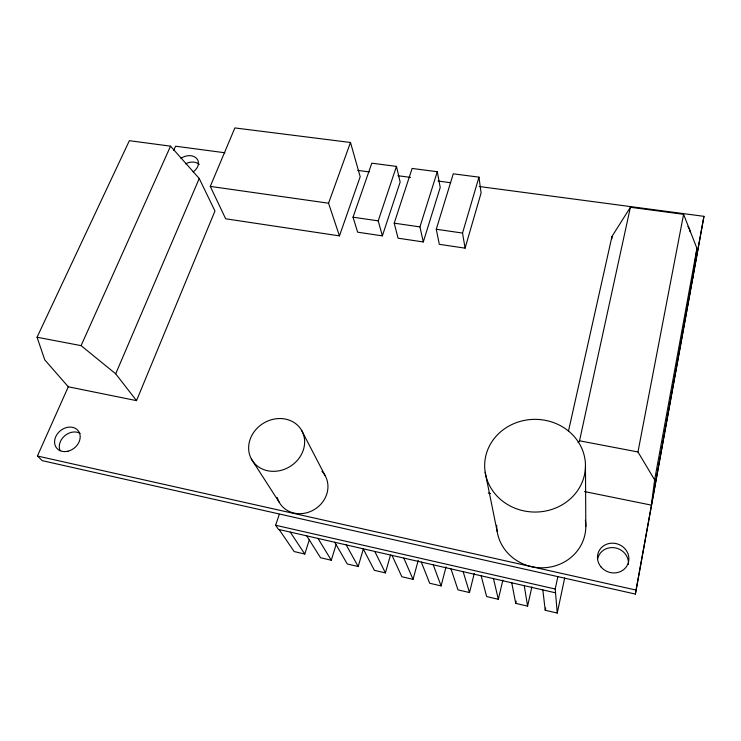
<?xml version="1.0" encoding="UTF-8"?>
<svg xmlns="http://www.w3.org/2000/svg" width="741" height="741" viewBox="0 0 741 741"><rect width="100%" height="100%" fill="white"/><g stroke="black" fill="none" stroke-linecap="round" stroke-linejoin="round"><path stroke-width="1.11" d="M611.899 238.769L611.973 236.472L630.396 207.267L683.591 214.334L696.948 248.402L692.011 281.849M68.533 386.237L37.411 456.021L42.283 460.67L635.37 594.069L703.95 216.335L479.297 186.519M696.948 248.402L654.646 479.881L651.33 505.121L584.51 491.561M703.95 216.335L635.37 594.069M654.646 479.881L637.964 451.964L683.591 214.334M542.838 589.919L545.209 610.251L557.251 613.066L564.679 577.971M557.251 613.066L555.213 589.021L557.88 576.581M578.036 442.534L579.527 440.802L630.396 207.267M545.209 610.251L545.7 608M511.762 582.806L515.708 603.359L527.583 606.129L531.881 586.928M568.458 431.197L611.973 236.472M515.708 603.359L516.227 601.108M481.159 575.794L486.633 596.561L498.332 599.293L502.852 580.194M451 568.893L457.975 589.855L469.507 592.55L474.24 573.497M421.296 562.086L429.706 583.25L441.08 585.909L446.036 566.893M392.026 555.389L401.844 576.739L413.061 579.36L418.23 560.372M363.183 548.785L374.362 570.311L385.422 572.895L390.479 555.12M465.079 248.152L481.104 192.947L478.955 177.155L453.27 173.811L436.273 229.265L439.32 244.326L465.079 248.152L462.541 233.063L478.955 177.155M334.756 542.273L347.26 563.975L358.172 566.522L363.423 548.785M306.746 535.863L320.529 557.723L331.292 560.242L336.043 544.792M423.287 241.946L440.219 187.464L437.283 171.727L412.116 168.439L394.212 223.171L398.056 238.194L423.287 241.946L419.934 226.894L437.283 171.727M279.125 529.537L294.168 551.563L304.773 554.036L309.349 539.717M382.365 235.86L400.149 182.082L396.463 166.401L371.806 163.187L353.031 217.206L357.644 232.192L382.365 235.86L378.216 220.855L396.463 166.401M555.537 592.828L278.44 529.38L275.615 525.258L279.292 514.291M339.443 235.879L360.191 176.719L350.493 142.476L234.878 127.934L210.277 186.399L225.662 218.79L339.443 235.879L328.55 203.21L350.493 142.476M136.52 400.64L214.964 211.009L199.227 178.498L170.541 146.162L129.369 140.688L37.05 337.229L44.766 359.867L68.283 386.793L136.52 400.64L115.689 373.816L81.093 345.639L37.05 337.229M115.689 373.816L199.227 178.498M173.681 150.442L175.571 146.209L224.856 152.757M81.093 345.639L170.541 146.162M357.81 170.402L369.268 171.921M397.926 175.719L410.533 177.395M438.042 181.045L450.648 182.721M210.277 186.399L328.55 203.21M353.031 217.206L378.216 220.855M394.212 223.171L419.934 226.894M436.273 229.265L462.541 233.063M579.527 440.802L637.964 451.964M488.31 493.071L490.57 493.543M37.411 456.021L635.861 590.031M275.615 525.258L555.213 589.021M290.24 532.084L304.773 554.036M251.384 459.031L279.061 502.028M318.019 538.438L331.292 560.242M346.195 544.894L358.172 566.522M301.568 430.289A28.918 25.398 -31.4 0 1 275.217 471.285A28.918 25.398 -31.4 0 1 253.116 433.253A28.918 25.398 -31.4 0 1 301.568 430.289L325.003 475.398M374.789 551.443L385.422 572.895M403.799 558.084L413.061 579.36M433.244 564.827L441.08 585.909M463.134 571.672L469.507 592.55M493.469 578.61L498.332 599.293M485.17 472.249L497.137 531.353M524.267 585.668L527.583 606.129M585.464 466.117A50.407 46.35 0.3 0 1 509.502 505.631A50.407 46.35 0.3 0 1 510.216 425.353A50.407 46.35 0.3 0 1 585.464 466.117L585.825 526.61M321.946 471.322A26.556 23.907 -33.3 0 1 313.971 509.752A26.556 23.907 -33.3 0 1 277.208 497.433M585.371 520.265A44.617 42.061 6.5 0 1 544.478 567.726A44.617 42.061 6.5 0 1 496.655 525.258M180.971 158.315A11.847 8.92 -24 0 1 196.698 158.5A11.847 8.92 -24 0 1 193.151 171.875M185.546 163.835A11.754 8.892 -24 0 1 199.301 164.446M60.095 450.704A13.699 11.05 -39.4 0 1 64.606 435.893A13.699 11.05 -39.4 0 1 80.093 433.346M687.935 226.514A13.792 11.078 2 0 1 690.056 231.757M597.635 558.918A15.7 14.616 21.4 0 1 615.021 547.831A15.7 14.616 21.4 0 1 628.433 564.299M68.061 451.186A13.82 11.106 -39.2 0 0 78.129 430.651A13.82 11.106 -39.2 0 0 55.973 436.208A13.82 11.106 -39.2 0 0 68.061 451.186M601.044 566.967A15.857 14.746 20.7 0 0 627.905 563.929A15.857 14.746 20.7 0 0 610.575 543.273A15.857 14.746 20.7 0 0 601.044 566.967"/></g></svg>
